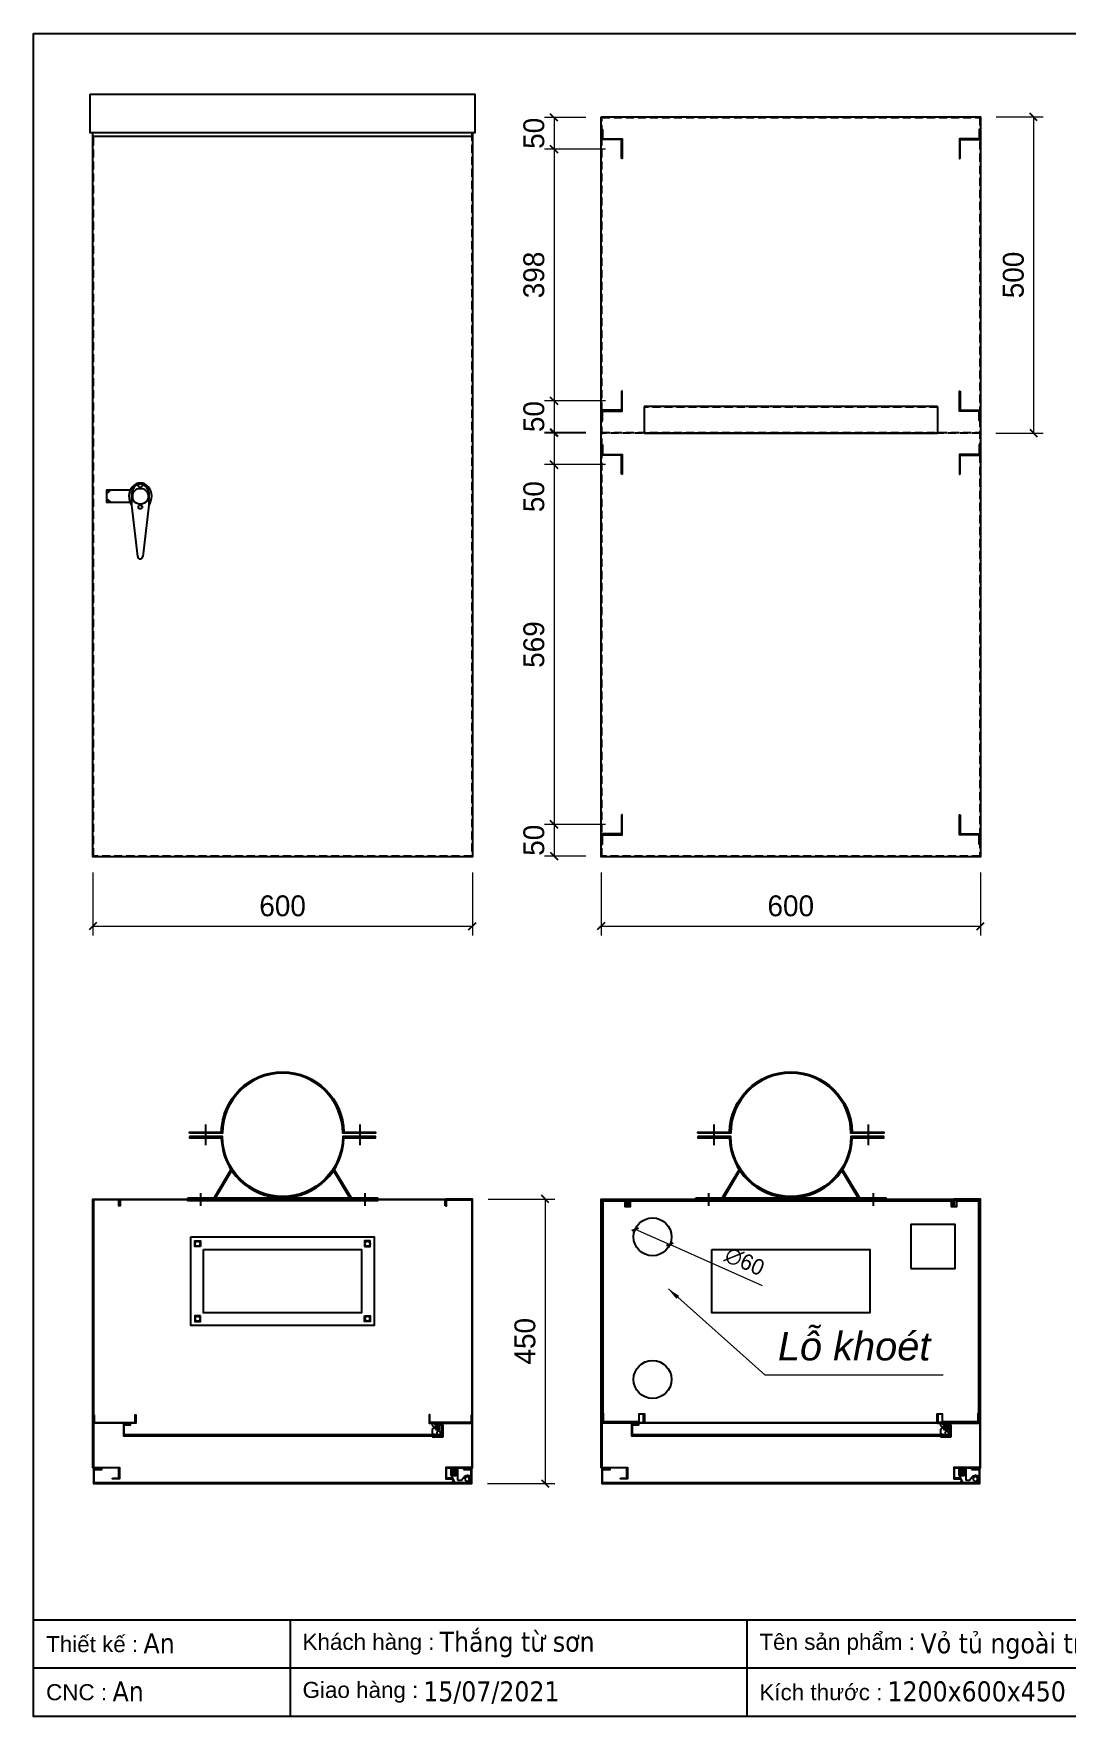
# Model space of a CAD drawing. Header units: millimetres. Extents: x 0 to 3764, y 0 to 2661.
# Drawn here: x 0 to 1633, y 0 to 2661 of the extents above; entities that cross this region are included whole.
import ezdxf
from ezdxf.enums import TextEntityAlignment as Align

# ---------------------------------------------------------------- set-up
doc = ezdxf.new("R2010")
doc.units = ezdxf.units.MM
doc.linetypes.add('HIDDENX2', pattern=[19.05, 12.7, -6.35])
doc.layers.add('ME-DIM', color=8, linetype='Continuous', lineweight=13)
doc.styles.add('Arial', font='arial.ttf')
doc.styles.add('Tahoma (Input Text)', font='tahoma.ttf')
doc.styles.add('TEXT-ELECTRICAL', font='txt')
doc.dimstyles.new('Dim-25', dxfattribs={"dimtxt": 25, "dimasz": 8, "dimexe": 10, "dimexo": 15, "dimgap": 10, "dimtad": 1, "dimdec": 0, "dimtxsty": 'Standard', "dimblk": 'OBLIQUE', "dimcen": 10, "dimclrd": 5, "dimclre": 5, "dimclrt": 3, "dimazin": 3, "dimtfac": 1, "dimtdec": 0, "dimtmove": 0, "dimatfit": 3, "dimldrblk": 'OBLIQUE', "dimlwd": 9, "dimlwe": 9})
doc.dimstyles.new('Dim-33', dxfattribs={"dimtxt": 33, "dimasz": 12, "dimexe": 15, "dimexo": 25, "dimgap": 15, "dimtad": 1, "dimdec": 0, "dimtxsty": 'Standard', "dimblk": 'OBLIQUE', "dimcen": 10, "dimclrd": 5, "dimclre": 5, "dimclrt": 3, "dimazin": 3, "dimtfac": 1, "dimtdec": 0, "dimtmove": 0, "dimatfit": 3, "dimldrblk": 'OPEN30', "dimlwd": 9, "dimlwe": 9})
doc.dimstyles.new('ME DIM 1-20', dxfattribs={"dimscale": 20, "dimtxt": 2, "dimasz": 1, "dimexe": 0.5, "dimexo": 0.5, "dimgap": 0.5, "dimtad": 1, "dimdec": 0, "dimtxsty": 'TEXT-ELECTRICAL', "dimblk": 'OBLIQUE', "dimcen": 0, "dimdle": 0.5, "dimclrd": 256, "dimclre": 256, "dimclrt": 256, "dimazin": 3, "dimtfac": 1, "dimtdec": 0, "dimtix": 1, "dimtmove": 0, "dimatfit": 3, "dimlwd": -1, "dimlwe": -1})

# ---------------------------------------------------------------- blocks, each defined once
blk = doc.blocks.new('khungtenAsean2')
at = {"color": 7}
for p, q in [((2970, -1980), (0, -1980)), ((320, -1980), (320, -2100)), ((890, -1980), (890, -2100)), ((2020, -2040), (0, -2040))]:
    blk.add_line(p, q, dxfattribs=at)
blk.add_lwpolyline([(0, 0), (2970, 0), (2970, -2100), (0, -2100)], close=True, dxfattribs=at)
at = {"color": 2, "char_height": 20, "width": 917.634, "attachment_point": 4, "style": 'Arial'}
for s, insert in [('  Tên sản phẩm :', (890, -2010)), ('  Thiết kế :', (0, -2010)), ('  Khách hàng :', (320, -2010)), ('  Giao hàng :', (320, -2070)), ('  CNC :', (0, -2070)), ('  Kích thước :', (890, -2070))]:
    blk.add_mtext(s, dxfattribs=dict(at, insert=insert))
at = {"color": 1, "style": 'Tahoma (Input Text)', "flags": 8}
for tag, p in [('#03', (506.6, -2019.3)), ('#01', (137.1, -2021.3)), ('#05', (1106.6, -2021.3)), ('#07', (1834.7, -2021.3)), ('#09', (2146.7, -2021.3)), ('#02', (98.5, -2081.3)), ('#04', (486.1, -2081.3)), ('#06', (1065.3, -2081.3)), ('#08', (1817.4, -2081.3)), ('#10', (2146.7, -2081.3))]:
    blk.add_attdef(tag, p, '', height=25, dxfattribs=at)
blk.add_attdef('#11', text='', height=25, dxfattribs=at).set_placement((2915, -2067.3), align=Align.CENTER)
blk = doc.blocks.new('MS308-2-1')
at = {"color": 1}
for p, q in [((-53, 4.6), (-46, 10)), ((-13.3, -14.2), (-13.3, 6.7)), ((-12.3, 6.7), (-12.3, -6.9)), ((12.3, 6.7), (12.3, -6.9)), ((13.3, 6.7), (13.3, -14.2)), ((-53, -4.6), (-46, -10)), ((-4, -95), (-13.3, -14.2)), ((13.3, -14.2), (4, -95))]:
    blk.add_line(p, q, dxfattribs=at)
blk.add_lwpolyline([(-15.8, -10), (-53, -10), (-53, 10), (-15.8, 10)], dxfattribs=at)
for centre, radius, start, end in [((0, 6.7), 13.3, 0, 180), ((0, 6.7), 12.3, 0, 180), ((0, 5.9), 17.7, 226.184, 313.816), ((0, -95), 4, 180, 0)]:
    blk.add_arc(centre, radius, start, end, dxfattribs=at)
blk.add_ellipse((0, 0), major_axis=(0, 21), ratio=0.857143, start_param=3.972003, end_param=8.594367, dxfattribs=at)
blk = doc.blocks.new('*D4')
at = {"color": 5, "lineweight": 9, "transparency": 16777216}
for p, q in [((93.6, 1334.5), (93.6, 1234.7)), ((693.6, 1334.5), (693.6, 1234.7)), ((93.6, 1249.7), (693.6, 1249.7))]:
    blk.add_line(p, q, dxfattribs=at)
at = {"color": 0, "linetype": 'ByBlock', "lineweight": -2}
for p, q in [((99.6, 1255.7), (87.6, 1243.7)), ((687.6, 1243.7), (699.6, 1255.7))]:
    blk.add_line(p, q, dxfattribs=at)
at = {"layer": 'Defpoints', "color": 0, "transparency": 16777216}
for p in [(93.6, 1359.5), (693.6, 1359.5), (693.6, 1249.7)]:
    blk.add_point(p, dxfattribs=at)
at = {"color": 3, "transparency": 16777216, "insert": (393.6, 1281.6), "char_height": 33, "attachment_point": 5}
blk.add_mtext('600', dxfattribs=at)
blk = doc.blocks.new('_Oblique')
at = {"color": 0, "linetype": 'ByBlock', "lineweight": -2}
blk.add_line((-0.5, -0.5), (0.5, 0.5), dxfattribs=at)
blk = doc.blocks.new('_Open30')
at = {"color": 0, "linetype": 'ByBlock', "lineweight": -2}
for p, q in [((-1, 0.27), (0, 0)), ((0, 0), (-1, -0.27)), ((0, 0), (-1, 0))]:
    blk.add_line(p, q, dxfattribs=at)
blk = doc.blocks.new('*D6')
at = {"color": 5, "lineweight": 9, "transparency": 16777216}
for p, q in [((897.1, 1334.5), (897.1, 1234.7)), ((1497.1, 1334.5), (1497.1, 1234.7)), ((897.1, 1249.7), (1497.1, 1249.7))]:
    blk.add_line(p, q, dxfattribs=at)
at = {"color": 0, "linetype": 'ByBlock', "lineweight": -2}
for p, q in [((903.1, 1255.7), (891.1, 1243.7)), ((1491.1, 1243.7), (1503.1, 1255.7))]:
    blk.add_line(p, q, dxfattribs=at)
at = {"layer": 'Defpoints', "color": 0, "transparency": 16777216}
for p in [(897.1, 1359.5), (1497.1, 1359.5), (1497.1, 1249.7)]:
    blk.add_point(p, dxfattribs=at)
at = {"color": 3, "transparency": 16777216, "insert": (1197.1, 1281.6), "char_height": 33, "attachment_point": 5}
blk.add_mtext('600', dxfattribs=at)
blk = doc.blocks.new('*D7')
at = {"color": 5, "lineweight": 9, "transparency": 16777216}
for p, q in [((873.1, 2528.5), (807.9, 2528.5)), ((822.9, 2528.5), (822.9, 2478.5)), ((904.3, 2478.5), (807.9, 2478.5))]:
    blk.add_line(p, q, dxfattribs=at)
at = {"color": 0, "linetype": 'ByBlock', "lineweight": -2}
for p, q in [((828.9, 2522.5), (816.9, 2534.5)), ((816.9, 2484.5), (828.9, 2472.5))]:
    blk.add_line(p, q, dxfattribs=at)
at = {"layer": 'Defpoints', "color": 0, "transparency": 16777216}
for p in [(898.1, 2528.5), (822.9, 2478.5), (929.3, 2478.5)]:
    blk.add_point(p, dxfattribs=at)
at = {"color": 3, "transparency": 16777216, "insert": (791, 2503.5), "char_height": 33, "attachment_point": 5, "rotation": 90}
blk.add_mtext('50', dxfattribs=at)
blk = doc.blocks.new('*D8')
at = {"color": 5, "lineweight": 9, "transparency": 16777216}
for p, q in [((904.3, 2478.5), (807.9, 2478.5)), ((822.9, 2478.5), (822.9, 2080.5)), ((904.3, 2080.5), (807.9, 2080.5))]:
    blk.add_line(p, q, dxfattribs=at)
at = {"color": 0, "linetype": 'ByBlock', "lineweight": -2}
for p, q in [((828.9, 2472.5), (816.9, 2484.5)), ((816.9, 2086.5), (828.9, 2074.5))]:
    blk.add_line(p, q, dxfattribs=at)
at = {"layer": 'Defpoints', "color": 0, "transparency": 16777216}
for p in [(929.3, 2478.5), (822.9, 2080.5), (929.3, 2080.5)]:
    blk.add_point(p, dxfattribs=at)
at = {"color": 3, "transparency": 16777216, "insert": (791, 2279.5), "char_height": 33, "attachment_point": 5, "rotation": 90}
blk.add_mtext('398', dxfattribs=at)
blk = doc.blocks.new('*D9')
at = {"color": 5, "lineweight": 9, "transparency": 16777216}
for p, q in [((904.3, 2080.5), (807.9, 2080.5)), ((822.9, 2080.5), (822.9, 2030.5)), ((873.1, 2030.5), (807.9, 2030.5))]:
    blk.add_line(p, q, dxfattribs=at)
at = {"color": 0, "linetype": 'ByBlock', "lineweight": -2}
for p, q in [((828.9, 2074.5), (816.9, 2086.5)), ((816.9, 2036.5), (828.9, 2024.5))]:
    blk.add_line(p, q, dxfattribs=at)
at = {"layer": 'Defpoints', "color": 0, "transparency": 16777216}
for p in [(929.3, 2080.5), (822.9, 2030.5), (898.1, 2030.5)]:
    blk.add_point(p, dxfattribs=at)
at = {"color": 3, "transparency": 16777216, "insert": (791, 2055.5), "char_height": 33, "attachment_point": 5, "rotation": 90}
blk.add_mtext('50', dxfattribs=at)
blk = doc.blocks.new('*D10')
at = {"color": 5, "lineweight": 9, "transparency": 16777216}
for p, q in [((873.1, 2029.5), (807.9, 2029.5)), ((822.9, 2029.5), (822.9, 1979.5)), ((904.3, 1979.5), (807.9, 1979.5)), ((822.9, 1979.5), (822.9, 1890.3))]:
    blk.add_line(p, q, dxfattribs=at)
at = {"color": 0, "linetype": 'ByBlock', "lineweight": -2}
for p, q in [((828.9, 2023.5), (816.9, 2035.5)), ((816.9, 1985.5), (828.9, 1973.5))]:
    blk.add_line(p, q, dxfattribs=at)
at = {"layer": 'Defpoints', "color": 0, "transparency": 16777216}
for p in [(898.1, 2029.5), (822.9, 1979.5), (929.3, 1979.5)]:
    blk.add_point(p, dxfattribs=at)
at = {"color": 3, "transparency": 16777216, "insert": (791, 1928.9), "char_height": 33, "attachment_point": 5, "rotation": 90}
blk.add_mtext('50', dxfattribs=at)
blk = doc.blocks.new('*D11')
at = {"color": 5, "lineweight": 9, "transparency": 16777216}
for p, q in [((904.3, 1979.5), (807.9, 1979.5)), ((822.9, 1979.5), (822.9, 1410.5)), ((904.3, 1410.5), (807.9, 1410.5))]:
    blk.add_line(p, q, dxfattribs=at)
at = {"color": 0, "linetype": 'ByBlock', "lineweight": -2}
for p, q in [((828.9, 1973.5), (816.9, 1985.5)), ((816.9, 1416.5), (828.9, 1404.5))]:
    blk.add_line(p, q, dxfattribs=at)
at = {"layer": 'Defpoints', "color": 0, "transparency": 16777216}
for p in [(929.3, 1979.5), (822.9, 1410.5), (929.3, 1410.5)]:
    blk.add_point(p, dxfattribs=at)
at = {"color": 3, "transparency": 16777216, "insert": (791, 1695), "char_height": 33, "attachment_point": 5, "rotation": 90}
blk.add_mtext('569', dxfattribs=at)
blk = doc.blocks.new('*D12')
at = {"color": 5, "lineweight": 9, "transparency": 16777216}
for p, q in [((904.3, 1410.5), (807.9, 1410.5)), ((822.9, 1410.5), (822.9, 1360.5)), ((873.1, 1360.5), (807.9, 1360.5))]:
    blk.add_line(p, q, dxfattribs=at)
at = {"color": 0, "linetype": 'ByBlock', "lineweight": -2}
for p, q in [((828.9, 1404.5), (816.9, 1416.5)), ((816.9, 1366.5), (828.9, 1354.5))]:
    blk.add_line(p, q, dxfattribs=at)
at = {"layer": 'Defpoints', "color": 0, "transparency": 16777216}
for p in [(929.3, 1410.5), (822.9, 1360.5), (898.1, 1360.5)]:
    blk.add_point(p, dxfattribs=at)
at = {"color": 3, "transparency": 16777216, "insert": (791, 1385.5), "char_height": 33, "attachment_point": 5, "rotation": 90}
blk.add_mtext('50', dxfattribs=at)
blk = doc.blocks.new('HL011-1-4')
h = blk.add_hatch()
h.set_pattern_fill('ANSI31', color=2, scale=0.5, style=0)
h.paths.add_polyline_path([(2.5, 0), (8.5, 0), (8.5, 12), (2.5, 12)])
at = {"color": 1}
for p, q in [((7, 23.5), (0, 10)), ((0, 0), (0, 10)), ((11, 0), (0, 0)), ((7, 23.5), (26, 23.5)), ((11, 0), (11, 19.5)), ((11, 19.5), (17, 19.5)), ((17, 19.5), (21.2, 13.9))]:
    blk.add_line(p, q, dxfattribs=at)
at = {"color": 2}
blk.add_lwpolyline([(2.5, 0), (2.5, 12), (8.5, 12), (8.5, 0)], dxfattribs=at)
at = {"color": 1}
blk.add_lwpolyline([(5.7, 21), (3, 21), (3, 23.5), (7, 23.5)], dxfattribs=at)
blk.add_circle((26, 17.5), 3.5, dxfattribs=at)
blk.add_arc((26, 17.5), 6, 216.8699, 90, dxfattribs=at)
blk = doc.blocks.new('*D13')
at = {"color": 5, "lineweight": 9, "transparency": 16777216}
for p, q in [((718.6, 818.1), (823.8, 818.1)), ((808.8, 818.1), (808.8, 368.3)), ((717.6, 368.3), (823.8, 368.3))]:
    blk.add_line(p, q, dxfattribs=at)
at = {"color": 0, "linetype": 'ByBlock', "lineweight": -2}
for p, q in [((814.8, 812.1), (802.8, 824.1)), ((802.8, 374.3), (814.8, 362.3))]:
    blk.add_line(p, q, dxfattribs=at)
at = {"layer": 'Defpoints', "color": 0, "transparency": 16777216}
for p in [(693.6, 818.1), (692.6, 368.3), (808.8, 368.3)]:
    blk.add_point(p, dxfattribs=at)
at = {"color": 3, "transparency": 16777216, "insert": (776.9, 593.2), "char_height": 33, "attachment_point": 5, "rotation": 90}
blk.add_mtext('450', dxfattribs=at)
blk = doc.blocks.new('HL003-2-3')
h = blk.add_hatch()
h.set_pattern_fill('ANSI31', color=2, scale=0.5, style=0)
h.set_pattern_definition([(45, (8435.407, 86016.9664), (-1.122532015, 1.122532015), [])])
h.paths.add_polyline_path([(11, 10), (5, 10), (5, 0), (11, 0)])
at = {"color": 1}
for p, q in [((0, 22), (17, 22)), ((0, 20), (0, 22)), ((0, 20), (15, 20)), ((4, 18), (0, 18)), ((0, 10), (0, 18)), ((0, 10), (8, 3)), ((0, 4), (3.4, 7)), ((0, 0), (0, 4)), ((16, 0), (0, 0)), ((4, 20), (4, 18)), ((17, 3), (8, 3)), ((15, 20), (15, 3)), ((16, 3), (16, 0)), ((17, 22), (17, 3))]:
    blk.add_line(p, q, dxfattribs=at)
at = {"color": 2}
blk.add_lwpolyline([(5, 10), (11, 10), (11, 0), (5, 0)], close=True, dxfattribs=at)
at = {"color": 1}
blk.add_circle((10, 16), 3, dxfattribs=at)
blk.add_circle((10, 16), 3, dxfattribs=at)
blk = doc.blocks.new('dai om cot')
at = {"color": 2}
for p, q in [((97811.4, 37162.6), (97811.4, 37129.6)), ((98055.4, 37162.6), (98055.4, 37129.6)), ((97803.4, 37054.1), (97803.4, 37034.1)), ((98063.4, 37054.1), (98063.4, 37034.1))]:
    blk.add_line(p, q, dxfattribs=at)
at = {"color": 5}
for points in [[(97786.4, 37148.6), (97786.4, 37150.6), (97836.4, 37150.6, -0.97959), (98030.4, 37150.6), (98080.4, 37150.6), (98080.4, 37148.6), (98028.4, 37148.6, 1), (97838.4, 37148.6), (97786.4, 37148.6)], [(97786.4, 37143.6), (97786.4, 37141.6), (97836.4, 37141.6, 0.97959), (98030.4, 37141.6), (98080.4, 37141.6), (98080.4, 37143.6), (98028.4, 37143.6, -1), (97838.4, 37143.6), (97786.4, 37143.6)]]:
    blk.add_lwpolyline(points, format="xyb", dxfattribs=at)
for points in [[(97852.9, 37089.5), (97851.2, 37090.5), (97825.5, 37047.6), (97827.2, 37046.6)], [(98013.9, 37089.5), (98015.6, 37090.5), (98041.3, 37047.6), (98039.6, 37046.6)], [(97783.4, 37046.6), (98083.4, 37046.6), (98083.4, 37044.6), (97783.4, 37044.6)], [(97783.4, 37043.6), (98083.4, 37043.6), (98083.4, 37041.6), (97783.4, 37041.6)]]:
    blk.add_lwpolyline(points, close=True, dxfattribs=at)
blk = doc.blocks.new('*D15')
at = {"color": 5, "lineweight": 9, "transparency": 16777216}
for p, q in [((1522.1, 2529.5), (1595.9, 2529.5)), ((1580.9, 2529.5), (1580.9, 2029.5)), ((1521.1, 2029.5), (1595.9, 2029.5))]:
    blk.add_line(p, q, dxfattribs=at)
at = {"color": 0, "linetype": 'ByBlock', "lineweight": -2}
for p, q in [((1586.9, 2523.5), (1574.9, 2535.5)), ((1574.9, 2035.5), (1586.9, 2023.5))]:
    blk.add_line(p, q, dxfattribs=at)
at = {"layer": 'Defpoints', "color": 0, "transparency": 16777216}
for p in [(1497.1, 2529.5), (1496.1, 2029.5), (1580.9, 2029.5)]:
    blk.add_point(p, dxfattribs=at)
at = {"color": 3, "transparency": 16777216, "insert": (1549.1, 2279.5), "char_height": 33, "attachment_point": 5, "rotation": 90}
blk.add_mtext('500', dxfattribs=at)
blk = doc.blocks.new('*D16')
at = {"color": 0, "linetype": 'ByBlock', "lineweight": -2}
for p, q in [((945.8, 768.4), (956.4, 772.5)), ((1011.2, 748.1), (1000.6, 744.1))]:
    blk.add_line(p, q, dxfattribs=at)
at = {"color": 5, "lineweight": 9, "transparency": 16777216}
for p in [(951.1, 770.4), (1152.4, 681)]:
    blk.add_line(p, (1005.9, 746.1), dxfattribs=at)
at = {"layer": 'Defpoints', "color": 0, "transparency": 16777216}
for p in [(951.1, 770.4), (1005.9, 746.1)]:
    blk.add_point(p, dxfattribs=at)
at = {"color": 3, "transparency": 16777216, "insert": (1124.1, 719.3), "char_height": 25, "attachment_point": 5, "rotation": 336.0585}
blk.add_mtext('∅60', dxfattribs=at)

msp = doc.modelspace()

# ---------------------------------------------------------------- linework, layer by layer
at = {"color": 7}
for p, q in [((693.6, 2498.5), (93.6, 2498.5)), ((1429.1, 2071.5), (965.1, 2071.5)), ((965.1, 2071.5), (965.1, 2030.5)), ((1429.1, 2071.5), (1429.1, 2030.5)), ((965.1, 2029.5), (1429.1, 2029.5))]:
    msp.add_line(p, q, dxfattribs=at)
at = {"color": 7, "linetype": 'HIDDENX2'}
msp.add_line((1429.1, 2070.5), (965.1, 2070.5), dxfattribs=at)
at = {"color": 2}
for p, q in [((900.1, 815.1), (934.6, 815.1)), ((900.1, 815.1), (900.1, 478.8)), ((943.6, 815.1), (1450.6, 815.1)), ((1459.6, 815.1), (1494.1, 815.1)), ((1494.1, 815.1), (1494.1, 478.8)), ((966.1, 464.8), (1428.1, 464.8))]:
    msp.add_line(p, q, dxfattribs=at)
at = {"color": 7}
for points in [[(89.6, 2565.4), (697.6, 2565.4), (697.6, 2504.5), (89.6, 2504.5)], [(897.1, 2529.5), (1497.1, 2529.5), (1497.1, 1359.5), (897.1, 1359.5)], [(124.6, 376.8), (134.6, 376.8), (134.6, 392.8), (93.6, 392.8), (93.6, 818.1), (135.6, 818.1), (135.6, 807.1), (134.6, 807.1), (134.6, 817.1), (94.6, 817.1), (94.6, 393.8), (135.6, 393.8), (135.6, 375.8), (124.6, 375.8)], [(650.6, 807.1), (650.6, 817.1), (136.6, 817.1), (136.6, 807.1), (135.6, 807.1), (135.6, 818.1), (651.6, 818.1), (651.6, 807.1)], [(662.6, 376.8), (652.6, 376.8), (652.6, 392.8), (693.6, 392.8), (693.6, 818.1), (651.6, 818.1), (651.6, 807.1), (652.6, 807.1), (652.6, 817.1), (692.6, 817.1), (692.6, 393.8), (651.6, 393.8), (651.6, 375.8), (662.6, 375.8)], [(928.1, 376.8), (938.1, 376.8), (938.1, 392.8), (897.1, 392.8), (897.1, 818.1), (939.1, 818.1), (939.1, 807.1), (938.1, 807.1), (938.1, 817.1), (898.1, 817.1), (898.1, 393.8), (939.1, 393.8), (939.1, 375.8), (928.1, 375.8)], [(1454.1, 807.1), (1454.1, 817.1), (940.1, 817.1), (940.1, 807.1), (939.1, 807.1), (939.1, 818.1), (1455.1, 818.1), (1455.1, 807.1)], [(1466.1, 376.8), (1456.1, 376.8), (1456.1, 392.8), (1497.1, 392.8), (1497.1, 818.1), (1455.1, 818.1), (1455.1, 807.1), (1456.1, 807.1), (1456.1, 817.1), (1496.1, 817.1), (1496.1, 393.8), (1455.1, 393.8), (1455.1, 375.8), (1466.1, 375.8)], [(248.6, 758.1), (538.6, 758.1), (538.6, 618.1), (248.6, 618.1)], [(95.6, 476.8), (95.6, 464.8), (160.6, 464.8), (160.6, 476.8), (161.6, 476.8), (161.6, 463.8), (94.6, 463.8), (94.6, 476.8)], [(691.6, 476.8), (691.6, 464.8), (626.6, 464.8), (626.6, 476.8), (625.6, 476.8), (625.6, 463.8), (692.6, 463.8), (692.6, 476.8)], [(899.1, 476.8), (899.1, 464.8), (964.1, 464.8), (964.1, 476.8), (965.1, 476.8), (965.1, 463.8), (898.1, 463.8), (898.1, 476.8)], [(1495.1, 476.8), (1495.1, 464.8), (1430.1, 464.8), (1430.1, 476.8), (1429.1, 476.8), (1429.1, 463.8), (1496.1, 463.8), (1496.1, 476.8)], [(679.4, 390.3), (691.4, 390.3), (691.4, 369.3), (95.8, 369.3), (95.8, 390.3), (107.8, 390.3), (107.8, 391.5), (94.6, 391.5), (94.6, 368.1), (692.6, 368.1), (692.6, 391.5), (679.4, 391.5)], [(1482.9, 390.3), (1494.9, 390.3), (1494.9, 369.3), (899.3, 369.3), (899.3, 390.3), (911.3, 390.3), (911.3, 391.5), (898.1, 391.5), (898.1, 368.1), (1496.1, 368.1), (1496.1, 391.5), (1482.9, 391.5)]]:
    msp.add_lwpolyline(points, close=True, dxfattribs=at)
at = {"color": 7, "linetype": 'HIDDENX2'}
for points in [[(898.1, 2528.5), (1496.1, 2528.5), (1496.1, 1360.5), (898.1, 1360.5)], [(898.1, 2030.5), (1496.1, 2030.5), (1496.1, 2029.5), (898.1, 2029.5)]]:
    msp.add_lwpolyline(points, close=True, dxfattribs=at)
at = {"color": 7}
msp.add_lwpolyline([(693.6, 2504.5), (693.6, 1359.5), (93.6, 1359.5), (93.6, 2504.5)], dxfattribs=at)
at = {"color": 7, "linetype": 'HIDDENX2'}
msp.add_lwpolyline([(692.6, 2504.5), (692.6, 1360.5), (94.6, 1360.5), (94.6, 2504.5)], dxfattribs=at)
at = {"color": 8}
for points in [[(929.3, 2463.5), (929.3, 2493.5), (898.1, 2493.5), (898.1, 2509.7), (899.3, 2509.7), (899.3, 2494.7), (930.5, 2494.7), (930.5, 2463.5)], [(1464.9, 2463.5), (1464.9, 2493.5), (1496.1, 2493.5), (1496.1, 2509.7), (1494.9, 2509.7), (1494.9, 2494.7), (1463.7, 2494.7), (1463.7, 2463.5)], [(929.3, 2095.5), (929.3, 2065.5), (898.1, 2065.5), (898.1, 2049.3), (899.3, 2049.3), (899.3, 2064.3), (930.5, 2064.3), (930.5, 2095.5)], [(1464.9, 2095.5), (1464.9, 2065.5), (1496.1, 2065.5), (1496.1, 2049.3), (1494.9, 2049.3), (1494.9, 2064.3), (1463.7, 2064.3), (1463.7, 2095.5)], [(929.3, 1964.5), (929.3, 1994.5), (898.1, 1994.5), (898.1, 2010.7), (899.3, 2010.7), (899.3, 1995.7), (930.5, 1995.7), (930.5, 1964.5)], [(1464.9, 1964.5), (1464.9, 1994.5), (1496.1, 1994.5), (1496.1, 2010.7), (1494.9, 2010.7), (1494.9, 1995.7), (1463.7, 1995.7), (1463.7, 1964.5)], [(929.3, 1425.5), (929.3, 1395.5), (898.1, 1395.5), (898.1, 1379.3), (899.3, 1379.3), (899.3, 1394.3), (930.5, 1394.3), (930.5, 1425.5)], [(1464.9, 1425.5), (1464.9, 1395.5), (1496.1, 1395.5), (1496.1, 1379.3), (1494.9, 1379.3), (1494.9, 1394.3), (1463.7, 1394.3), (1463.7, 1425.5)]]:
    msp.add_lwpolyline(points, close=True, dxfattribs=at)
at = {"color": 2}
for points in [[(899.1, 816.1), (934.6, 816.1), (934.6, 806.1), (943.6, 806.1), (943.6, 816.1), (1450.6, 816.1), (1450.6, 806.1), (1459.6, 806.1), (1459.6, 816.1), (1495.1, 816.1), (1495.1, 478.8), (1493.1, 478.8), (1493.1, 465.8), (1437.1, 465.8), (1437.1, 477.8), (1428.1, 477.8), (1428.1, 463.8), (966.1, 463.8), (966.1, 477.8), (957.1, 477.8), (957.1, 465.8), (901.1, 465.8), (901.1, 478.8), (899.1, 478.8)], [(1387.1, 708.1), (1457.1, 708.1), (1457.1, 778.1), (1387.1, 778.1)], [(263.8, 742.9), (254.8, 742.9), (254.8, 751.9), (263.8, 751.9)], [(523.3, 742.9), (532.3, 742.9), (532.3, 751.9), (523.3, 751.9)], [(268.6, 738.1), (518.6, 738.1), (518.6, 638.1), (268.6, 638.1)], [(1072.1, 738.1), (1322.1, 738.1), (1322.1, 638.1), (1072.1, 638.1)], [(263.8, 633.4), (254.8, 633.4), (254.8, 624.4), (263.8, 624.4)], [(523.3, 633.4), (532.3, 633.4), (532.3, 624.4), (523.3, 624.4)]]:
    msp.add_lwpolyline(points, close=True, dxfattribs=at)
at = {"color": 6}
for points in [[(634.1, 461), (644.1, 461), (644.1, 445), (143.1, 445), (143.1, 461), (153.1, 461), (153.1, 462.2), (141.9, 462.2), (141.9, 443.8), (645.3, 443.8), (645.3, 462.2), (634.1, 462.2)], [(1437.6, 461), (1447.6, 461), (1447.6, 445), (946.6, 445), (946.6, 461), (956.6, 461), (956.6, 462.2), (945.4, 462.2), (945.4, 443.8), (1448.8, 443.8), (1448.8, 462.2), (1437.6, 462.2)]]:
    msp.add_lwpolyline(points, close=True, dxfattribs=at)
at = {"color": 2}
for centre, radius in [((168.6, 1946.5), 3), ((168.6, 1929.5), 12.5), ((168.6, 1912.5), 3), ((978.5, 758.3), 30), ((978.5, 532.8), 30)]:
    msp.add_circle(centre, radius, dxfattribs=at)
at = {"color": 7}
for centre in [(259.3, 747.4), (527.8, 747.4), (259.3, 628.9), (527.8, 628.9)]:
    msp.add_circle(centre, 4, dxfattribs=at)

# ---------------------------------------------------------------- block references
ref = msp.add_blockref('khungtenAsean2', (0, 2661.1), dxfattribs=dict(at, xscale=1.267200000002048, yscale=1.267200000002048, zscale=1.267200000002048))
ref.add_attrib('#06', '1200x600x450', (1350, 23.7), dxfattribs={"color": 1, "height": 31.68, "style": 'Tahoma (Input Text)'})
ref.add_attrib('#05', 'Vỏ tủ ngoài trời', (1402.3, 99.8), dxfattribs={"color": 1, "height": 31.68, "style": 'Tahoma (Input Text)'})
ref.add_attrib('#04', '15/07/2021', (616, 23.7), dxfattribs={"color": 1, "height": 31.68, "style": 'Tahoma (Input Text)'})
ref.add_attrib('#03', 'Thắng từ sơn', (641.9, 102.3), dxfattribs={"color": 1, "height": 31.68, "style": 'Tahoma (Input Text)'})
ref.add_attrib('#02', 'An', (124.8, 23.7), dxfattribs={"color": 1, "height": 31.68, "style": 'Tahoma (Input Text)'})
ref.add_attrib('#01', 'An', (173.7, 99.8), dxfattribs={"color": 1, "height": 31.68, "style": 'Tahoma (Input Text)'})
for name, p in [('MS308-2-1', (168.6, 1929.5)), ('dai om cot', (-97539.8, -36226.5)), ('dai om cot', (-96736.2, -36226.5))]:
    msp.add_blockref(name, p, dxfattribs=at)
at = {"color": 7, "xscale": -1, "rotation": 180}
for name, p in [('HL003-2-3', (630.3, 463.8)), ('HL003-2-3', (1433.8, 463.8)), ('HL011-1-4', (659.4, 392.8)), ('HL011-1-4', (1462.9, 392.8))]:
    msp.add_blockref(name, p, dxfattribs=at)

# ---------------------------------------------------------------- texts
at = {"color": 7, "insert": (1297.3, 585.1), "char_height": 45, "width": 482.038, "attachment_point": 5, "style": 'Arial'}
msp.add_mtext('{\\fArial|b0|i1|c0|p34;Lỗ khoét}', dxfattribs=at)

# ---------------------------------------------------------------- dimensions: what is measured, and where the dimension line sits
at = {"color": 7}
for base, p1, p2, picture, middle in [((822.9, 2478.5), (898.1, 2528.5), (929.3, 2478.5), '*D7', (822.9, 2503.5)), ((822.9, 2030.5), (929.3, 2080.5), (898.1, 2030.5), '*D9', (822.9, 2055.5)), ((822.9, 1360.5), (929.3, 1410.5), (898.1, 1360.5), '*D12', (822.9, 1385.5))]:
    dim = msp.add_linear_dim(base=base, p1=p1, p2=p2, angle=90, dimstyle='Dim-33', dxfattribs=at)
    dim.commit()
    dim.dimension.update_dxf_attribs({"geometry": picture, "text_midpoint": middle, "dimtype": 160})
for base, p1, p2, picture, middle in [((1580.9, 2029.5), (1497.1, 2529.5), (1496.1, 2029.5), '*D15', (1549.1, 2279.5)), ((822.9, 2080.5), (929.3, 2478.5), (929.3, 2080.5), '*D8', (791, 2279.5)), ((822.9, 1979.5), (898.1, 2029.5), (929.3, 1979.5), '*D10', (791, 1928.9)), ((822.9, 1410.5), (929.3, 1979.5), (929.3, 1410.5), '*D11', (791, 1695)), ((808.8, 368.3), (693.6, 818.1), (692.6, 368.3), '*D13', (776.9, 593.2))]:
    dim = msp.add_linear_dim(base=base, p1=p1, p2=p2, angle=90, dimstyle='Dim-33', dxfattribs=at)
    dim.commit()
    dim.dimension.update_dxf_attribs({"geometry": picture, "text_midpoint": middle})
for base, p1, p2, picture, middle in [((693.6, 1249.7), (93.6, 1359.5), (693.6, 1359.5), '*D4', (393.6, 1281.6)), ((1497.1, 1249.7), (897.1, 1359.5), (1497.1, 1359.5), '*D6', (1197.1, 1281.6))]:
    dim = msp.add_linear_dim(base=base, p1=p1, p2=p2, dimstyle='Dim-33', dxfattribs=at)
    dim.commit()
    dim.dimension.update_dxf_attribs({"geometry": picture, "text_midpoint": middle})
dim = msp.add_diameter_dim_2p(p1=(951.1, 770.4), p2=(1005.9, 746.1), dimstyle='Dim-25', dxfattribs=at)
dim.commit()
dim.dimension.update_dxf_attribs({"geometry": '*D16', "text_midpoint": (1114.6, 697.9), "dimtype": 163})

# ---------------------------------------------------------------- leaders
at = {"layer": 'ME-DIM'}
msp.add_leader([(1003.5, 675.9), (1156.2, 540.1), (1437.8, 540.1)], dimstyle='ME DIM 1-20', dxfattribs=at)

doc.saveas('drawing.dxf')
